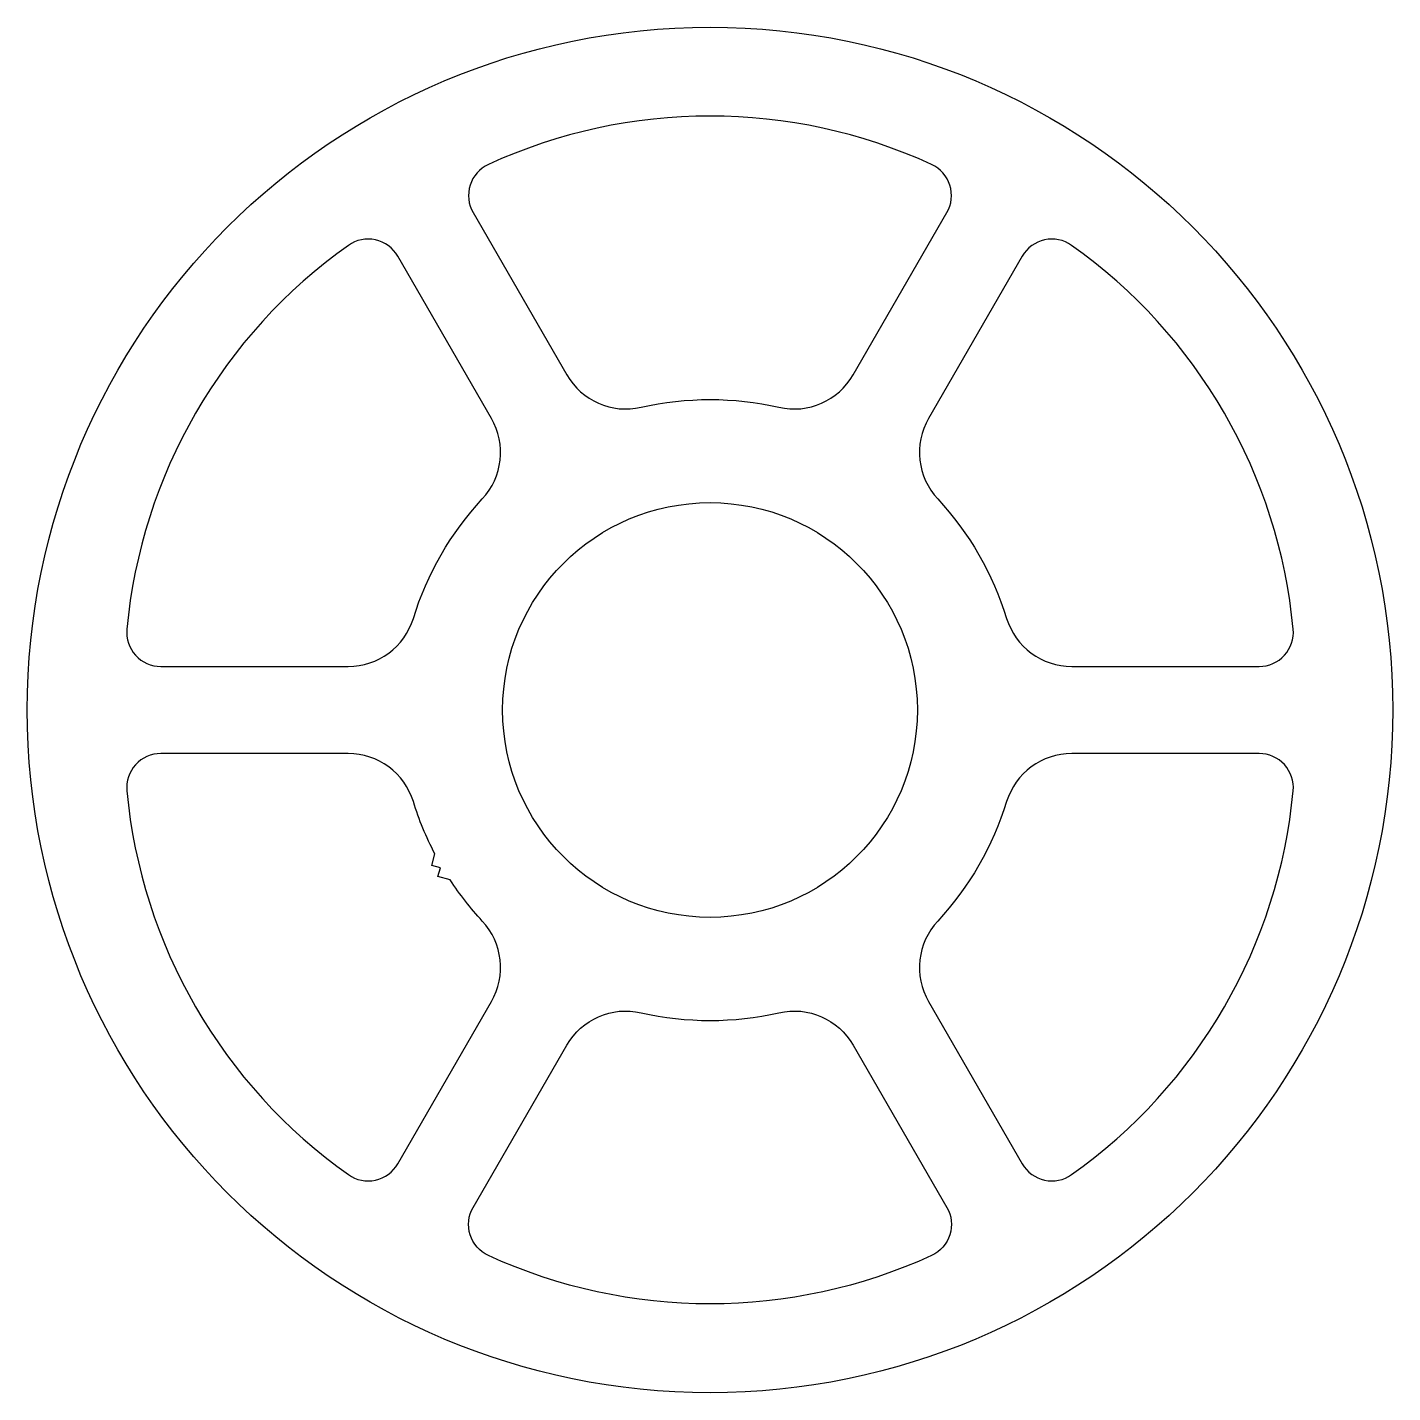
# Model space of a CAD drawing. Extents: x 56.6 to 96.6, y 28.2 to 68.2.
import ezdxf

# ---------------------------------------------------------------- set-up
doc = ezdxf.new("R2010")
doc.units = 0
doc.layers.get('0').update_dxf_attribs({"linetype": 'CONTINUOUS'})

msp = doc.modelspace()

# ---------------------------------------------------------------- linework, layer by layer
for points in [[(74.61, 57.069, -0.112449), (78.65, 57.069, 0.328937), (80.826, 58.019), (83.57, 62.772, 0.441698), (83.122, 64.181, 0.218732), (70.138, 64.181, 0.441698), (69.689, 62.772), (72.434, 58.019, 0.328937)], [(69.96, 54.384, 0.328937), (70.225, 56.744), (67.481, 61.497, 0.441698), (66.037, 61.813, 0.218732), (59.545, 50.569, 0.441698), (60.54, 49.476), (66.029, 49.476, 0.328937), (67.94, 50.886, -0.112449)], [(85.319, 50.886, 0.328937), (87.23, 49.476), (92.719, 49.476, 0.441698), (93.715, 50.569, 0.218732), (87.223, 61.813, 0.441698), (85.779, 61.497), (83.034, 56.744, 0.328937), (83.3, 54.384, -0.112449)], [(69.96, 42.018, -0.04208), (69.019, 43.222), (68.661, 43.321), (68.731, 43.576), (68.476, 43.647), (68.57, 43.987, -0.04555), (67.94, 45.516, 0.328937), (66.029, 46.926), (60.54, 46.926, 0.441698), (59.545, 45.833, 0.218732), (66.037, 34.589, 0.441698), (67.481, 34.905), (70.225, 39.658, 0.328937)], [(83.3, 42.018, 0.328937), (83.034, 39.658), (85.779, 34.905, 0.441698), (87.223, 34.589, 0.218732), (93.715, 45.833, 0.441698), (92.719, 46.926), (87.23, 46.926, 0.328937), (85.319, 45.516, -0.112449)], [(70.138, 32.221, -0.441698), (69.689, 33.63), (72.434, 38.383, -0.328937), (74.61, 39.333, 0.112449), (78.65, 39.333, -0.328937), (80.826, 38.383), (83.57, 33.63, -0.441698), (83.122, 32.221, -0.218732)]]:
    msp.add_lwpolyline(points, format="xyb", close=True)
for radius in [20, 6.075]:
    msp.add_circle((76.63, 48.201), radius)

doc.saveas('drawing.dxf')
